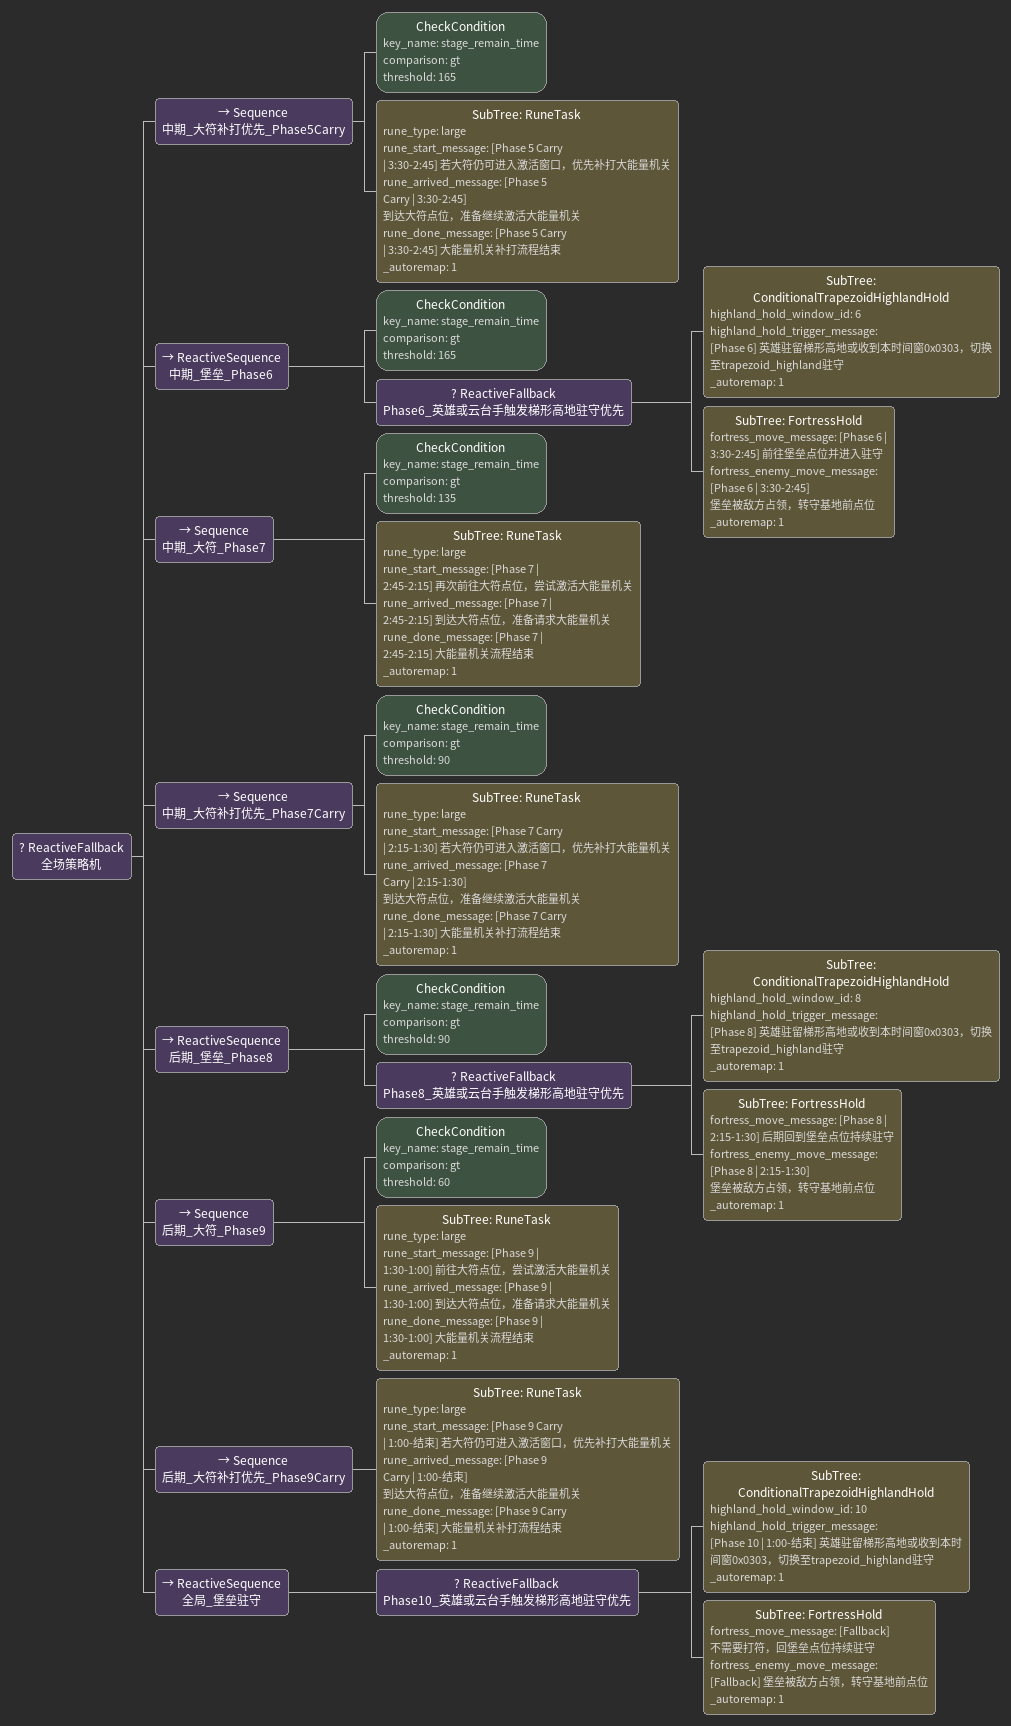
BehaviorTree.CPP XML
<ReactiveFallback name="全场策略机">
  <Sequence name="中期_大符补打优先_Phase5Carry">
    <CheckCondition key_name="stage_remain_time" comparison="gt" threshold="165"/>
    <SubTree ID="RuneTask" rune_type="large" rune_start_message="[Phase 5 Carry | 3:30-2:45] 若大符仍可进入激活窗口，优先补打大能量机关" rune_arrived_message="[Phase 5 Carry | 3:30-2:45] 到达大符点位，准备继续激活大能量机关" rune_done_message="[Phase 5 Carry | 3:30-2:45] 大能量机关补打流程结束" _autoremap="1"/>
  </Sequence>

  <ReactiveSequence name="中期_堡垒_Phase6">
    <CheckCondition key_name="stage_remain_time" comparison="gt" threshold="165"/>
    <ReactiveFallback name="Phase6_英雄或云台手触发梯形高地驻守优先">
      <SubTree ID="ConditionalTrapezoidHighlandHold" highland_hold_window_id="6" highland_hold_trigger_message="[Phase 6] 英雄驻留梯形高地或收到本时间窗0x0303，切换至trapezoid_highland驻守" _autoremap="1"/>
      <SubTree ID="FortressHold" fortress_move_message="[Phase 6 | 3:30-2:45] 前往堡垒点位并进入驻守" fortress_enemy_move_message="[Phase 6 | 3:30-2:45] 堡垒被敌方占领，转守基地前点位" _autoremap="1"/>
    </ReactiveFallback>
  </ReactiveSequence>

  <Sequence name="中期_大符_Phase7">
    <CheckCondition key_name="stage_remain_time" comparison="gt" threshold="135"/>
    <SubTree ID="RuneTask" rune_type="large" rune_start_message="[Phase 7 | 2:45-2:15] 再次前往大符点位，尝试激活大能量机关" rune_arrived_message="[Phase 7 | 2:45-2:15] 到达大符点位，准备请求大能量机关" rune_done_message="[Phase 7 | 2:45-2:15] 大能量机关流程结束" _autoremap="1"/>
  </Sequence>

  <Sequence name="中期_大符补打优先_Phase7Carry">
    <CheckCondition key_name="stage_remain_time" comparison="gt" threshold="90"/>
    <SubTree ID="RuneTask" rune_type="large" rune_start_message="[Phase 7 Carry | 2:15-1:30] 若大符仍可进入激活窗口，优先补打大能量机关" rune_arrived_message="[Phase 7 Carry | 2:15-1:30] 到达大符点位，准备继续激活大能量机关" rune_done_message="[Phase 7 Carry | 2:15-1:30] 大能量机关补打流程结束" _autoremap="1"/>
  </Sequence>

  <ReactiveSequence name="后期_堡垒_Phase8">
    <CheckCondition key_name="stage_remain_time" comparison="gt" threshold="90"/>
    <ReactiveFallback name="Phase8_英雄或云台手触发梯形高地驻守优先">
      <SubTree ID="ConditionalTrapezoidHighlandHold" highland_hold_window_id="8" highland_hold_trigger_message="[Phase 8] 英雄驻留梯形高地或收到本时间窗0x0303，切换至trapezoid_highland驻守" _autoremap="1"/>
      <SubTree ID="FortressHold" fortress_move_message="[Phase 8 | 2:15-1:30] 后期回到堡垒点位持续驻守" fortress_enemy_move_message="[Phase 8 | 2:15-1:30] 堡垒被敌方占领，转守基地前点位" _autoremap="1"/>
    </ReactiveFallback>
  </ReactiveSequence>

  <Sequence name="后期_大符_Phase9">
    <CheckCondition key_name="stage_remain_time" comparison="gt" threshold="60"/>
    <SubTree ID="RuneTask" rune_type="large" rune_start_message="[Phase 9 | 1:30-1:00] 前往大符点位，尝试激活大能量机关" rune_arrived_message="[Phase 9 | 1:30-1:00] 到达大符点位，准备请求大能量机关" rune_done_message="[Phase 9 | 1:30-1:00] 大能量机关流程结束" _autoremap="1"/>
  </Sequence>

  <Sequence name="后期_大符补打优先_Phase9Carry">
    <SubTree ID="RuneTask" rune_type="large" rune_start_message="[Phase 9 Carry | 1:00-结束] 若大符仍可进入激活窗口，优先补打大能量机关" rune_arrived_message="[Phase 9 Carry | 1:00-结束] 到达大符点位，准备继续激活大能量机关" rune_done_message="[Phase 9 Carry | 1:00-结束] 大能量机关补打流程结束" _autoremap="1"/>
  </Sequence>

  <ReactiveSequence name="全局_堡垒驻守">
    <ReactiveFallback name="Phase10_英雄或云台手触发梯形高地驻守优先">
      <SubTree ID="ConditionalTrapezoidHighlandHold" highland_hold_window_id="10" highland_hold_trigger_message="[Phase 10 | 1:00-结束] 英雄驻留梯形高地或收到本时间窗0x0303，切换至trapezoid_highland驻守" _autoremap="1"/>
      <SubTree ID="FortressHold" fortress_move_message="[Fallback] 不需要打符，回堡垒点位持续驻守" fortress_enemy_move_message="[Fallback] 堡垒被敌方占领，转守基地前点位" _autoremap="1"/>
    </ReactiveFallback>
  </ReactiveSequence>
</ReactiveFallback>
